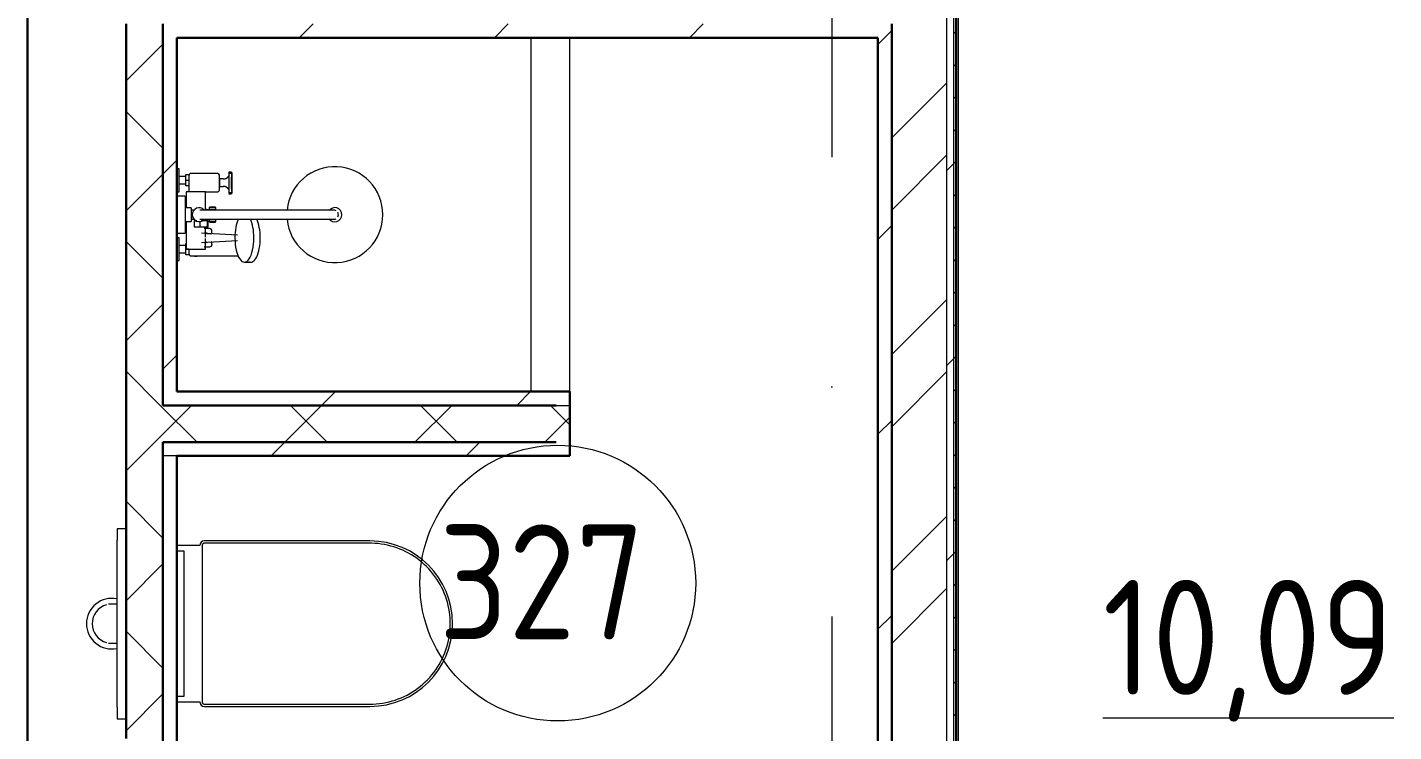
# Model space of a CAD drawing. Header units: millimetres. Extents: x -259809 to 472825, y -397243 to 31861.
# Drawn here: x 274921 to 277893, y -333352 to -331820 of the extents above; entities that cross this region are included whole.
import ezdxf

# ---------------------------------------------------------------- set-up
doc = ezdxf.new("R2010")
doc.units = ezdxf.units.MM
doc.linetypes.add('ADSK_Линия сетки', pattern=[25, 20, -2.5, 0, -2.5])
for name, color, linetype, lineweight in [('Марки помещений', 252, 'Continuous', 20), ('Обобщенные модели', 252, 'Continuous', 18), ('Ограждение', 252, 'Continuous', 9), ('Оси', 252, 'Continuous', 9), ('Перекрытие', 252, 'Continuous', 18), ('Сантехника', 252, 'Continuous', 18), ('Стены внутренние', 252, 'Continuous', 18), ('Стены наружные', 252, 'Continuous', 18), ('Стены штриховка', 7, 'Continuous', 9)]:
    doc.layers.add(name, color=color, linetype=linetype, lineweight=lineweight)
doc.styles.add('GOST Common_2', font='', dxfattribs={"width": 0.9, "height": 250})
doc.styles.get('GOST Common_2').set_extended_font_data('GOST type B')

# ---------------------------------------------------------------- blocks, each defined once
blk = doc.blocks.new('3 этаж')
at = {"layer": 'Марки помещений', "color": 251, "true_color": 0x636466}
blk.add_circle((276075, 19659.8), 300, dxfattribs=at)
at = {"layer": 'Обобщенные модели', "color": 251, "lineweight": 9, "true_color": 0x636466}
for p, q in [((275362.5, 20554.1), (275359.4, 20554.1)), ((275359.4, 20554.1), (275362.1, 20554.1)), ((275359.4, 20553.8), (275359.4, 20552.3)), ((275366.8, 20552.3), (275359.4, 20552.3)), ((275359.4, 20552.3), (275359.4, 20509.2)), ((275359.4, 20552.3), (275366.8, 20552.3)), ((275366.8, 20509.2), (275366.8, 20552.3)), ((275359.4, 20509.2), (275366.8, 20509.2)), ((275359.4, 20509.2), (275359.4, 20507.5)), ((275366.8, 20509.2), (275359.4, 20509.2)), ((275359.4, 20507.2), (275362.8, 20507.2))]:
    blk.add_line(p, q, dxfattribs=at)
for points, knots in [([(275366.8, 20552.3), (275366.7, 20552.6), (275366.5, 20552.9), (275366.1, 20553.3), (275365.7, 20553.5), (275365.1, 20553.7), (275364.5, 20553.8), (275363.8, 20554), (275363.4, 20554), (275363.3, 20554)], [0, 0, 0, 0, 0.1666667, 0.25, 0.3333333, 0.4166667, 0.5, 0.5833333, 0.6666667, 0.6666667, 0.6666667, 0.6666667]), ([(275366.8, 20509.2), (275366.8, 20509.2), (275366.8, 20509.9), (275366.5, 20511.7), (275366.3, 20513.1), (275366.2, 20514.2), (275366.1, 20515.5), (275365.9, 20516.9), (275365.7, 20518.4), (275365.6, 20520), (275365.5, 20521.6), (275365.3, 20524), (275365.1, 20528.2), (275365.1, 20533.3), (275365.3, 20537.6), (275365.5, 20539.9), (275365.6, 20541.6), (275365.7, 20543.2), (275365.9, 20544.7), (275366.1, 20546), (275366.2, 20547.3), (275366.3, 20548.5), (275366.5, 20549.8), (275366.8, 20551.7), (275366.8, 20552.3), (275366.8, 20552.3)], [0, 0, 0, 0, 0.111111, 0.166667, 0.194444, 0.222222, 0.25, 0.277778, 0.305556, 0.333333, 0.361111, 0.388889, 0.444444, 0.555556, 0.611111, 0.638889, 0.666667, 0.694444, 0.722222, 0.75, 0.777778, 0.805556, 0.833333, 0.888889, 1, 1, 1, 1]), ([(275363.3, 20507.3), (275363.5, 20507.3), (275363.8, 20507.3), (275364.5, 20507.5), (275365.1, 20507.6), (275365.7, 20507.8), (275366.1, 20508.1), (275366.5, 20508.5), (275366.7, 20508.9), (275366.8, 20509.2)], [0.3333333, 0.3333333, 0.3333333, 0.3333333, 0.4166667, 0.5, 0.5833333, 0.6666667, 0.75, 0.8333333, 1, 1, 1, 1])]:
    blk.add_open_spline(points, degree=3, knots=knots, dxfattribs=at)
at = {"layer": 'Ограждение', "color": 251, "true_color": 0x636466}
blk.add_line((276946.4, 17561.6), (276946.4, 21816.6), dxfattribs=at)
at = {"layer": 'Оси', "color": 251, "linetype": 'ADSK_Линия сетки', "ltscale": 200, "true_color": 0x636466}
for p, q in [((274921.4, 34587.2), (274921.4, -31389.6)), ((276671.4, 34587.2), (276671.4, -31389.6))]:
    blk.add_line(p, q, dxfattribs=at)
at = {"layer": 'Перекрытие', "color": 251, "true_color": 0x636466}
for p, q in [((276016.5, 20846.6), (276016.5, 20076.6)), ((276101.5, 20076.6), (276101.5, 20846.6))]:
    blk.add_line(p, q, dxfattribs=at)
at = {"layer": 'Сантехника', "color": 251, "true_color": 0x636466}
for p, q in [((275251.4, 20561.6), (275246.4, 20561.6)), ((275251.4, 20511.6), (275251.4, 20561.6)), ((275266.4, 20544.6), (275251.4, 20544.6)), ((275266.4, 20536.6), (275266.4, 20549.1)), ((275266.4, 20549.1), (275273.9, 20549.1)), ((275266.4, 20524.1), (275266.4, 20536.6)), ((275266.4, 20536.6), (275272.7, 20536.6)), ((275272.7, 20546.3), (275272.7, 20511.6)), ((275335.4, 20551.3), (275277.7, 20551.3)), ((275339.4, 20516.4), (275339.4, 20547.4)), ((275347.5, 20539.3), (275340, 20539.3)), ((275340, 20531.3), (275340, 20539.3)), ((275347.5, 20539.3), (275348.1, 20539.3)), ((275348.1, 20539.3), (275348.6, 20539.3)), ((275348.6, 20539.3), (275349.2, 20539.4)), ((275349.2, 20539.4), (275349.7, 20539.5)), ((275349.7, 20539.5), (275350.3, 20539.6)), ((275350.3, 20539.6), (275350.8, 20539.7)), ((275350.8, 20539.7), (275351.4, 20539.8)), ((275351.4, 20539.8), (275351.9, 20540)), ((275351.9, 20540), (275352.5, 20540.2)), ((275352.5, 20540.2), (275353, 20540.4)), ((275353, 20540.4), (275353.5, 20540.6)), ((275353.5, 20540.6), (275354, 20540.9)), ((275354, 20540.9), (275354.5, 20541.2)), ((275354.5, 20541.2), (275355, 20541.4)), ((275355, 20541.4), (275355.4, 20541.8)), ((275355.4, 20541.8), (275355.9, 20542.1)), ((275355.9, 20542.1), (275356.3, 20542.4)), ((275356.3, 20542.4), (275356.8, 20542.8)), ((275356.8, 20542.8), (275357.2, 20543.2)), ((275357.2, 20543.2), (275357.6, 20543.6)), ((275357.6, 20543.6), (275358, 20544)), ((275358, 20544), (275358.3, 20544.4)), ((275358.3, 20544.4), (275358.7, 20544.8)), ((275358.7, 20544.8), (275359, 20545.3)), ((275359, 20545.3), (275359.3, 20545.8)), ((275359.3, 20545.8), (275359.4, 20545.8)), ((275246.4, 20511.6), (275251.4, 20511.6)), ((275251.4, 20528.6), (275266.4, 20528.6)), ((275272.7, 20524.1), (275266.4, 20524.1)), ((275266.7, 20511.6), (275266.7, 20476.6)), ((275308.9, 20511.6), (275266.7, 20511.6)), ((275308.9, 20471.3), (275308.9, 20511.6)), ((275308.9, 20511.5), (275335.3, 20511.5)), ((275340, 20523.2), (275340, 20531.3)), ((275340, 20523.2), (275347.5, 20523.2)), ((275347.6, 20523.2), (275347.5, 20523.2)), ((275348.1, 20523.2), (275347.6, 20523.2)), ((275348.7, 20523.2), (275348.1, 20523.2)), ((275349.3, 20523.1), (275348.7, 20523.2)), ((275349.8, 20523), (275349.3, 20523.1)), ((275350.4, 20522.9), (275349.8, 20523)), ((275350.9, 20522.8), (275350.4, 20522.9)), ((275351.5, 20522.7), (275350.9, 20522.8)), ((275352, 20522.5), (275351.5, 20522.7)), ((275352.5, 20522.3), (275352, 20522.5)), ((275353, 20522.1), (275352.5, 20522.3)), ((275353.6, 20521.9), (275353, 20522.1)), ((275354.1, 20521.6), (275353.6, 20521.9)), ((275354.6, 20521.3), (275354.1, 20521.6)), ((275355, 20521), (275354.6, 20521.3)), ((275355.5, 20520.7), (275355, 20521)), ((275356, 20520.4), (275355.5, 20520.7)), ((275356.4, 20520.1), (275356, 20520.4)), ((275356.8, 20519.7), (275356.4, 20520.1)), ((275357.2, 20519.3), (275356.8, 20519.7)), ((275357.6, 20518.9), (275357.2, 20519.3)), ((275358, 20518.5), (275357.6, 20518.9)), ((275358.4, 20518.1), (275358, 20518.5)), ((275358.7, 20517.6), (275358.4, 20518.1)), ((275359.1, 20517.2), (275358.7, 20517.6)), ((275359.4, 20516.7), (275359.1, 20517.2)), ((275264.9, 20501.6), (275247.6, 20501.6)), ((275247.6, 20501.6), (275247.6, 20461.6)), ((275264.9, 20501.6), (275264.9, 20461.6)), ((275277.5, 20476.6), (275264.9, 20476.6)), ((275277.5, 20476.6), (275277.5, 20461.6)), ((275330.6, 20477.7), (275317.4, 20477.7)), ((275317.4, 20477.7), (275317.4, 20477.4)), ((275317.4, 20472.9), (275317.4, 20477.4)), ((275330.6, 20477.4), (275317.4, 20477.4)), ((275330.6, 20477.4), (275330.6, 20477.7)), ((275330.6, 20477.4), (275330.6, 20472.9)), ((275247.6, 20461.6), (275247.6, 20421.6)), ((275264.9, 20461.6), (275264.9, 20421.6)), ((275264.9, 20446.6), (275277.5, 20446.6)), ((275266.7, 20446.7), (275266.7, 20386.9)), ((275282.5, 20471.6), (275277.5, 20471.6)), ((275277.5, 20461.6), (275277.5, 20446.6)), ((275277.5, 20451.6), (275282.5, 20451.6)), ((275282.5, 20468.4), (275282.5, 20471.6)), ((275282.5, 20451.6), (275282.5, 20454.7)), ((275284.1, 20448.4), (275284.1, 20435.5)), ((275290.1, 20448.4), (275284.2, 20448.4)), ((275296.5, 20471.6), (275296.4, 20471.6)), ((275296.4, 20471.6), (275296.4, 20471.6)), ((275296.4, 20471.6), (275296.4, 20471.6)), ((275296.4, 20451.6), (275296.4, 20451.6)), ((275296.4, 20451.6), (275296.4, 20451.6)), ((275296.4, 20451.6), (275296.5, 20451.6)), ((275296.6, 20471.6), (275296.5, 20471.6)), ((275296.5, 20451.6), (275296.7, 20451.6)), ((275296.7, 20471.6), (275296.6, 20471.6)), ((275296.9, 20471.6), (275296.7, 20471.6)), ((275296.7, 20451.6), (275296.8, 20451.6)), ((275296.8, 20451.6), (275297, 20451.6)), ((275297.1, 20471.6), (275296.9, 20471.6)), ((275297, 20451.6), (275297.3, 20451.6)), ((275297.4, 20471.6), (275297.1, 20471.6)), ((275297.3, 20451.6), (275297.6, 20451.6)), ((275297.7, 20471.6), (275297.4, 20471.6)), ((275297.5, 20435.5), (275297.5, 20447.6)), ((275297.6, 20451.6), (275297.9, 20451.6)), ((275298, 20471.6), (275297.7, 20471.6)), ((275297.9, 20451.6), (275298.2, 20451.6)), ((275298.4, 20471.6), (275298, 20471.6)), ((275298.2, 20451.6), (275298.6, 20451.6)), ((275298.8, 20471.6), (275298.4, 20471.6)), ((275298.6, 20451.6), (275299.1, 20451.6)), ((275299.2, 20471.6), (275298.8, 20471.6)), ((275299.1, 20451.6), (275299.5, 20451.6)), ((275299.7, 20471.6), (275299.2, 20471.6)), ((275299.5, 20451.6), (275300, 20451.6)), ((275312.9, 20448.4), (275299.6, 20448.4)), ((275300.2, 20471.6), (275299.7, 20471.6)), ((275300, 20451.6), (275300.5, 20451.6)), ((275300.8, 20471.6), (275300.2, 20471.6)), ((275300.5, 20451.6), (275301.1, 20451.6)), ((275301.3, 20471.6), (275300.8, 20471.6)), ((275301.1, 20451.6), (275301.7, 20451.6)), ((275301.9, 20471.6), (275301.3, 20471.6)), ((275301.7, 20451.6), (275302.3, 20451.6)), ((275302.6, 20471.6), (275301.9, 20471.6)), ((275302.3, 20451.6), (275302.9, 20451.6)), ((275303.2, 20471.6), (275302.6, 20471.6)), ((275302.9, 20451.6), (275303.6, 20451.6)), ((275303.9, 20471.6), (275303.2, 20471.6)), ((275303.6, 20451.6), (275304.3, 20451.6)), ((275304.6, 20471.6), (275303.9, 20471.6)), ((275304.3, 20451.6), (275305, 20451.6)), ((275305.3, 20471.6), (275304.6, 20471.6)), ((275305, 20451.6), (275305.8, 20451.6)), ((275306.1, 20471.6), (275305.3, 20471.6)), ((275305.8, 20451.6), (275306.6, 20451.6)), ((275306.9, 20471.6), (275306.1, 20471.6)), ((275306.6, 20451.6), (275307.4, 20451.6)), ((275307.7, 20471.6), (275306.9, 20471.6)), ((275307.4, 20451.6), (275308.2, 20451.6)), ((275308.5, 20471.6), (275307.7, 20471.6)), ((275308.2, 20451.6), (275309, 20451.6)), ((275309.4, 20471.6), (275308.5, 20471.6)), ((275308.9, 20448.4), (275308.9, 20451.8)), ((275309, 20451.6), (275309.9, 20451.6)), ((275310.2, 20471.6), (275309.4, 20471.6)), ((275309.9, 20451.6), (275310.7, 20451.6)), ((275311.1, 20471.6), (275310.2, 20471.6)), ((275310.7, 20451.6), (275311.6, 20451.6)), ((275312, 20471.6), (275311.1, 20471.6)), ((275311.6, 20451.6), (275312.5, 20451.6)), ((275312.9, 20471.6), (275312, 20471.6)), ((275312.5, 20451.6), (275313.4, 20451.6)), ((275313.8, 20471.6), (275312.9, 20471.6)), ((275315, 20448.4), (275312.9, 20448.4)), ((275312.9, 20435.5), (275312.9, 20448.4)), ((275313.4, 20451.6), (275314.4, 20451.6)), ((275314.7, 20471.6), (275313.8, 20471.6)), ((275314.4, 20471), (275314.4, 20472.5)), ((275314.4, 20450.5), (275314.4, 20452.1)), ((275314.4, 20451.6), (275315.3, 20451.6)), ((275315.7, 20471.6), (275314.7, 20471.6)), ((275315, 20435.5), (275315, 20448.4)), ((275315.3, 20451.6), (275316.2, 20451.6)), ((275316.6, 20471.6), (275315.7, 20471.6)), ((275316.2, 20451.6), (275317.2, 20451.6)), ((275317.6, 20471.6), (275316.6, 20471.6)), ((275317.2, 20451.6), (275318.1, 20451.6)), ((275317.4, 20472.9), (275317.4, 20473.2)), ((275317.4, 20472.9), (275317.4, 20471.2)), ((275330.6, 20472.9), (275317.4, 20472.9)), ((275317.4, 20451.9), (275317.4, 20450.3)), ((275317.4, 20449.9), (275317.4, 20450.3)), ((275317.4, 20445.8), (275317.4, 20450.3)), ((275330.6, 20450.3), (275317.4, 20450.3)), ((275317.4, 20445.8), (275317.4, 20445.4)), ((275330.6, 20445.8), (275317.4, 20445.8)), ((275317.4, 20445.4), (275330.6, 20445.4)), ((275318.5, 20471.6), (275317.6, 20471.6)), ((275318.1, 20451.6), (275319.1, 20451.6)), ((275319.5, 20471.6), (275318.5, 20471.6)), ((275319.1, 20451.6), (275319.5, 20451.6)), ((275557.7, 20471.6), (275319.5, 20471.6)), ((275319.5, 20451.6), (275557.7, 20451.6)), ((275330.6, 20473.2), (275330.6, 20472.9)), ((275330.6, 20471.6), (275330.6, 20472.9)), ((275339.4, 20471.6), (275330.6, 20471.6)), ((275330.6, 20450.3), (275330.6, 20451.5)), ((275330.6, 20451.5), (275339.4, 20451.5)), ((275330.6, 20450.3), (275330.6, 20445.8)), ((275330.6, 20450.3), (275330.6, 20449.9)), ((275330.6, 20445.4), (275330.6, 20445.8)), ((275557.9, 20471.6), (275557.7, 20471.6)), ((275557.7, 20451.6), (275558.9, 20451.6)), ((275559.1, 20471.6), (275557.9, 20471.6)), ((275558.9, 20451.6), (275560.1, 20451.6)), ((275560.2, 20471.6), (275559.1, 20471.6)), ((275560.1, 20451.6), (275561.2, 20451.6)), ((275561.4, 20471.6), (275560.2, 20471.6)), ((275561.2, 20451.6), (275562.4, 20451.6)), ((275562.6, 20471.6), (275561.4, 20471.6)), ((275562.4, 20451.6), (275563.6, 20451.6)), ((275563.7, 20471.6), (275562.6, 20471.6)), ((275563.6, 20451.6), (275564.7, 20451.6)), ((275564.9, 20471.6), (275563.7, 20471.6)), ((275564.7, 20451.6), (275565.8, 20451.6)), ((275566, 20471.6), (275564.9, 20471.6)), ((275565.8, 20451.6), (275567, 20451.6)), ((275567.1, 20471.6), (275566, 20471.6)), ((275567, 20451.6), (275568.1, 20451.6)), ((275568.3, 20471.6), (275567.1, 20471.6)), ((275568.1, 20451.6), (275569.2, 20451.6)), ((275569.4, 20471.6), (275568.3, 20471.6)), ((275569.2, 20451.6), (275570.3, 20451.6)), ((275570.4, 20471.6), (275569.4, 20471.6)), ((275570.3, 20451.6), (275571.4, 20451.6)), ((275571.5, 20471.6), (275570.4, 20471.6)), ((275571.4, 20451.6), (275572.4, 20451.6)), ((275572.6, 20471.6), (275571.5, 20471.6)), ((275572.4, 20451.6), (275573.4, 20451.6)), ((275573.6, 20471.6), (275572.6, 20471.6)), ((275573.4, 20451.6), (275574.4, 20451.6)), ((275574.6, 20471.6), (275573.6, 20471.6)), ((275574.4, 20451.6), (275575.4, 20451.6)), ((275575.5, 20471.6), (275574.6, 20471.6)), ((275575.4, 20451.6), (275576.4, 20451.6)), ((275576.5, 20471.6), (275575.5, 20471.6)), ((275576.4, 20451.6), (275577.3, 20451.6)), ((275577.4, 20471.6), (275576.5, 20471.6)), ((275577.3, 20451.6), (275578.2, 20451.6)), ((275578.3, 20471.6), (275577.4, 20471.6)), ((275578.2, 20451.6), (275579, 20451.6)), ((275579.2, 20471.6), (275578.3, 20471.6)), ((275579, 20451.6), (275579.9, 20451.6)), ((275580, 20471.6), (275579.2, 20471.6)), ((275579.9, 20451.6), (275580.7, 20451.6)), ((275580.8, 20471.6), (275580, 20471.6)), ((275580.7, 20451.6), (275581.4, 20451.6)), ((275581.5, 20471.6), (275580.8, 20471.6)), ((275581.4, 20451.6), (275582.1, 20451.6)), ((275582.2, 20471.6), (275581.5, 20471.6)), ((275582.1, 20451.6), (275582.8, 20451.6)), ((275582.9, 20471.6), (275582.2, 20471.6)), ((275582.8, 20451.6), (275583.5, 20451.6)), ((275583.6, 20471.6), (275582.9, 20471.6)), ((275583.5, 20451.6), (275584.1, 20451.6)), ((275584.2, 20471.6), (275583.6, 20471.6)), ((275584.1, 20451.6), (275584.7, 20451.6)), ((275584.7, 20471.6), (275584.2, 20471.6)), ((275585.3, 20471.6), (275584.7, 20471.6)), ((275584.7, 20451.6), (275585.2, 20451.6)), ((275585.2, 20451.6), (275585.7, 20451.6)), ((275585.7, 20471.6), (275585.3, 20471.6)), ((275586.2, 20471.6), (275585.7, 20471.6)), ((275585.7, 20451.6), (275586.1, 20451.6)), ((275586.1, 20451.6), (275586.5, 20451.6)), ((275586.6, 20471.6), (275586.2, 20471.6)), ((275586.5, 20451.6), (275586.9, 20451.6)), ((275586.9, 20471.6), (275586.6, 20471.6)), ((275587.2, 20471.6), (275586.9, 20471.6)), ((275586.9, 20451.6), (275587.2, 20451.6)), ((275587.5, 20471.6), (275587.2, 20471.6)), ((275587.2, 20451.6), (275587.4, 20451.6)), ((275587.4, 20451.6), (275587.6, 20451.6)), ((275587.7, 20471.6), (275587.5, 20471.6)), ((275587.6, 20451.6), (275587.8, 20451.6)), ((275587.8, 20471.6), (275587.7, 20471.6)), ((275587.9, 20471.6), (275587.8, 20471.6)), ((275587.8, 20451.6), (275587.9, 20451.6)), ((275588, 20471.6), (275587.9, 20471.6)), ((275587.9, 20451.6), (275588, 20451.6)), ((275588, 20471.6), (275588, 20471.6)), ((275588, 20451.6), (275588, 20451.6)), ((275247.6, 20421.6), (275264.9, 20421.6)), ((275284.2, 20435.5), (275297.5, 20435.5)), ((275297.5, 20435.5), (275312.9, 20435.5)), ((275378.3, 20416.8), (275300.4, 20421.1)), ((275317.9, 20431.5), (275306.1, 20431.5)), ((275311.7, 20420.9), (275308.2, 20420.9)), ((275308.9, 20412.5), (275308.9, 20435.3)), ((275311.7, 20420.9), (275323, 20420.9)), ((275312.9, 20435.5), (275315, 20435.5)), ((275323, 20420.9), (275323, 20426)), ((275251.4, 20411.6), (275246.4, 20411.6)), ((275251.4, 20361.6), (275251.4, 20411.6)), ((275266.4, 20394.6), (275251.4, 20394.6)), ((275266.4, 20386.6), (275266.4, 20399.1)), ((275266.4, 20374.1), (275266.4, 20386.6)), ((275272.7, 20386.6), (275266.4, 20386.6)), ((275266.7, 20386.9), (275308.9, 20386.9)), ((275272.7, 20386.9), (275272.7, 20376.8)), ((275280.3, 20386.9), (275280.3, 20385.3)), ((275295.3, 20385.3), (275295.3, 20386.9)), ((275300.4, 20401.2), (275378.3, 20405.5)), ((275306, 20391.8), (275318.1, 20391.8)), ((275308.9, 20386.9), (275308.9, 20409.8)), ((275323, 20402.4), (275321.8, 20402.4)), ((275323, 20397.2), (275323, 20402.4)), ((275246.4, 20361.6), (275251.4, 20361.6)), ((275251.4, 20378.6), (275266.4, 20378.6)), ((275273.9, 20374.1), (275266.4, 20374.1)), ((275277.7, 20371.8), (275380.1, 20371.8)), ((275283.8, 20371.6), (275283.6, 20371.8)), ((275284.1, 20371.5), (275283.8, 20371.6)), ((275284.4, 20371.3), (275284.1, 20371.5)), ((275284.6, 20371.2), (275284.4, 20371.3)), ((275284.9, 20371.1), (275284.6, 20371.2)), ((275285.2, 20371), (275284.9, 20371.1)), ((275285.5, 20370.9), (275285.2, 20371)), ((275285.8, 20370.8), (275285.5, 20370.9)), ((275286, 20370.7), (275285.8, 20370.8)), ((275286.3, 20370.6), (275286, 20370.7)), ((275286.6, 20370.6), (275286.3, 20370.6)), ((275286.9, 20370.5), (275286.6, 20370.6)), ((275287.2, 20370.5), (275286.9, 20370.5)), ((275287.5, 20370.5), (275287.2, 20370.5)), ((275287.8, 20370.5), (275287.5, 20370.5)), ((275287.9, 20370.5), (275287.8, 20370.5)), ((275288.2, 20370.5), (275287.9, 20370.5)), ((275288.5, 20370.5), (275288.2, 20370.5)), ((275288.8, 20370.6), (275288.5, 20370.5)), ((275289.1, 20370.6), (275288.8, 20370.6)), ((275289.4, 20370.7), (275289.1, 20370.6)), ((275289.7, 20370.7), (275289.4, 20370.7)), ((275290, 20370.8), (275289.7, 20370.7)), ((275290.3, 20370.9), (275290, 20370.8)), ((275290.6, 20371), (275290.3, 20370.9)), ((275290.8, 20371.1), (275290.6, 20371)), ((275291.1, 20371.2), (275290.8, 20371.1)), ((275291.4, 20371.4), (275291.1, 20371.2)), ((275291.6, 20371.5), (275291.4, 20371.4)), ((275291.9, 20371.7), (275291.6, 20371.5)), ((275393.5, 20358.4), (275407.3, 20358.4)), ((275296.4, 19741.6), (275246.4, 19741.6)), ((275301.5, 19742.6), (275301.4, 19742.4)), ((275301.4, 19742.4), (275301.4, 19742.2)), ((275301.4, 19742.2), (275301.4, 19742)), ((275301.4, 19742), (275301.4, 19741.8)), ((275301.4, 19741.8), (275301.4, 19741.6)), ((275301.4, 19741.6), (275301.4, 19741.6)), ((275301.4, 19741.6), (275301.4, 19401.6)), ((275301.6, 19743), (275301.5, 19742.8)), ((275301.5, 19742.8), (275301.5, 19742.6)), ((275301.7, 19743.4), (275301.6, 19743.2)), ((275301.6, 19743.2), (275301.6, 19743)), ((275301.8, 19743.6), (275301.7, 19743.4)), ((275301.9, 19743.7), (275301.8, 19743.6)), ((275302, 19744.1), (275301.9, 19743.9)), ((275301.9, 19743.9), (275301.9, 19743.7)), ((275302.1, 19744.3), (275302, 19744.1)), ((275302.3, 19744.4), (275302.1, 19744.3)), ((275302.4, 19744.6), (275302.3, 19744.4)), ((275302.5, 19744.7), (275302.4, 19744.6)), ((275302.6, 19744.9), (275302.5, 19744.7)), ((275302.8, 19745), (275302.6, 19744.9)), ((275302.9, 19745.2), (275302.8, 19745)), ((275303.1, 19745.3), (275302.9, 19745.2)), ((275303.2, 19745.4), (275303.1, 19745.3)), ((275303.4, 19745.6), (275303.2, 19745.4)), ((275303.5, 19745.7), (275303.4, 19745.6)), ((275303.7, 19745.8), (275303.5, 19745.7)), ((275303.9, 19745.9), (275303.7, 19745.8)), ((275304, 19746), (275303.9, 19745.9)), ((275304.2, 19746.1), (275304, 19746)), ((275304.4, 19746.2), (275304.2, 19746.1)), ((275304.6, 19746.2), (275304.4, 19746.2)), ((275304.8, 19746.3), (275304.6, 19746.2)), ((275305, 19746.4), (275304.8, 19746.3)), ((275305.2, 19746.4), (275305, 19746.4)), ((275305.4, 19746.5), (275305.2, 19746.4)), ((275305.6, 19746.5), (275305.4, 19746.5)), ((275305.8, 19746.5), (275305.6, 19746.5)), ((275306, 19746.5), (275305.8, 19746.5)), ((275306.2, 19746.6), (275306, 19746.5)), ((275306.4, 19746.6), (275306.2, 19746.6)), ((275666.4, 19751.6), (275306.4, 19751.6)), ((275666.4, 19746.6), (275306.4, 19746.6)), ((275670.1, 19746.5), (275666.4, 19746.6)), ((275677.1, 19746.2), (275670.1, 19746.5)), ((275684.1, 19745.7), (275677.1, 19746.2)), ((275691.1, 19744.8), (275684.1, 19745.7)), ((275698, 19743.7), (275691.1, 19744.8)), ((275704.8, 19742.3), (275698, 19743.7)), ((275711.6, 19740.6), (275704.8, 19742.3)), ((275718.3, 19738.7), (275711.6, 19740.6)), ((275725, 19736.4), (275718.3, 19738.7)), ((275731.5, 19734), (275725, 19736.4)), ((275738, 19731.2), (275731.5, 19734)), ((275246.4, 19729.8), (275261.4, 19729.8)), ((275261.4, 19729.8), (275261.4, 19413.4)), ((275744.3, 19728.2), (275738, 19731.2)), ((275750.5, 19725), (275744.3, 19728.2)), ((275756.6, 19721.5), (275750.5, 19725)), ((275762.5, 19717.8), (275756.6, 19721.5)), ((275768.3, 19713.8), (275762.5, 19717.8)), ((275773.9, 19709.6), (275768.3, 19713.8)), ((275779.3, 19705.2), (275773.9, 19709.6)), ((275784.6, 19700.6), (275779.3, 19705.2)), ((275789.6, 19695.8), (275784.6, 19700.6)), ((275794.5, 19690.7), (275789.6, 19695.8)), ((275799.2, 19685.5), (275794.5, 19690.7)), ((275803.6, 19680.1), (275799.2, 19685.5)), ((275807.8, 19674.5), (275803.6, 19680.1)), ((275811.8, 19668.8), (275807.8, 19674.5)), ((275815.6, 19662.9), (275811.8, 19668.8)), ((275819.2, 19656.9), (275815.6, 19662.9)), ((275822.4, 19650.7), (275819.2, 19656.9)), ((275825.5, 19644.4), (275822.4, 19650.7)), ((275828.3, 19638), (275825.5, 19644.4)), ((275830.8, 19631.4), (275828.3, 19638)), ((275833.1, 19624.8), (275830.8, 19631.4)), ((275835.1, 19618.1), (275833.1, 19624.8)), ((275836.8, 19611.3), (275835.1, 19618.1)), ((275838.2, 19604.5), (275836.8, 19611.3)), ((275839.4, 19597.6), (275838.2, 19604.5)), ((275840.3, 19590.6), (275839.4, 19597.6)), ((275840.9, 19583.7), (275840.3, 19590.6)), ((275841.3, 19576.7), (275840.9, 19583.7)), ((275839.9, 19548.7), (275840.6, 19555.7)), ((275840.6, 19555.7), (275841.1, 19562.7)), ((275841.1, 19562.7), (275841.3, 19569.7)), ((275841.3, 19569.7), (275841.3, 19576.7)), ((275834, 19521.4), (275835.9, 19528.1)), ((275835.9, 19528.1), (275837.5, 19534.9)), ((275837.5, 19534.9), (275838.8, 19541.8)), ((275838.8, 19541.8), (275839.9, 19548.7)), ((275820.7, 19489.1), (275823.9, 19495.3)), ((275823.9, 19495.3), (275826.8, 19501.7)), ((275826.8, 19501.7), (275829.5, 19508.1)), ((275829.5, 19508.1), (275831.9, 19514.7)), ((275831.9, 19514.7), (275834, 19521.4)), ((275801.2, 19460.1), (275805.6, 19465.5)), ((275805.6, 19465.5), (275809.7, 19471.2)), ((275809.7, 19471.2), (275813.6, 19477)), ((275813.6, 19477), (275817.3, 19483)), ((275817.3, 19483), (275820.7, 19489.1)), ((275770.9, 19431.2), (275776.4, 19435.5)), ((275776.4, 19435.5), (275781.7, 19440)), ((275781.7, 19440), (275786.9, 19444.7)), ((275786.9, 19444.7), (275791.9, 19449.6)), ((275791.9, 19449.6), (275796.7, 19454.7)), ((275796.7, 19454.7), (275801.2, 19460.1)), ((275261.4, 19413.4), (275246.4, 19413.4)), ((275714.7, 19403.4), (275721.4, 19405.4)), ((275721.4, 19405.4), (275728, 19407.8)), ((275728, 19407.8), (275734.5, 19410.4)), ((275734.5, 19410.4), (275740.9, 19413.2)), ((275740.9, 19413.2), (275747.2, 19416.3)), ((275747.2, 19416.3), (275753.3, 19419.7)), ((275753.3, 19419.7), (275759.3, 19423.3)), ((275759.3, 19423.3), (275765.2, 19427.1)), ((275765.2, 19427.1), (275770.9, 19431.2)), ((275246.4, 19401.6), (275296.4, 19401.6)), ((275301.4, 19401.6), (275301.4, 19401.4)), ((275301.4, 19401.4), (275301.4, 19401.2)), ((275301.4, 19401.2), (275301.4, 19401)), ((275301.4, 19401), (275301.4, 19400.8)), ((275301.4, 19400.8), (275301.5, 19400.6)), ((275301.5, 19400.6), (275301.5, 19400.4)), ((275301.5, 19400.4), (275301.6, 19400.2)), ((275301.6, 19400.2), (275301.6, 19400)), ((275301.6, 19400), (275301.7, 19399.8)), ((275301.7, 19399.8), (275301.8, 19399.6)), ((275301.8, 19399.6), (275301.8, 19399.4)), ((275301.8, 19399.4), (275301.9, 19399.2)), ((275301.9, 19399.2), (275302, 19399.1)), ((275302, 19399.1), (275302.1, 19398.9)), ((275302.1, 19398.9), (275302.2, 19398.7)), ((275302.2, 19398.7), (275302.3, 19398.6)), ((275302.3, 19398.6), (275302.5, 19398.4)), ((275302.5, 19398.4), (275302.6, 19398.3)), ((275302.6, 19398.3), (275302.7, 19398.1)), ((275302.7, 19398.1), (275302.9, 19398)), ((275302.9, 19398), (275303, 19397.8)), ((275303, 19397.8), (275303.2, 19397.7)), ((275303.2, 19397.7), (275303.3, 19397.6)), ((275303.3, 19397.6), (275303.5, 19397.5)), ((275303.5, 19397.5), (275303.7, 19397.3)), ((275303.7, 19397.3), (275303.8, 19397.2)), ((275303.8, 19397.2), (275304, 19397.1)), ((275304, 19397.1), (275304.2, 19397.1)), ((275304.2, 19397.1), (275304.4, 19397)), ((275304.4, 19397), (275304.5, 19396.9)), ((275304.5, 19396.9), (275304.7, 19396.8)), ((275304.7, 19396.8), (275304.9, 19396.8)), ((275304.9, 19396.8), (275305.1, 19396.7)), ((275305.1, 19396.7), (275305.3, 19396.7)), ((275305.3, 19396.7), (275305.5, 19396.6)), ((275305.5, 19396.6), (275305.7, 19396.6)), ((275305.7, 19396.6), (275305.9, 19396.6)), ((275305.9, 19396.6), (275306.1, 19396.6)), ((275306.1, 19396.6), (275306.3, 19396.6)), ((275306.3, 19396.6), (275306.4, 19396.6)), ((275306.4, 19396.6), (275666.4, 19396.6)), ((275306.4, 19391.6), (275666.4, 19391.6)), ((275666.4, 19396.6), (275673.4, 19396.7)), ((275673.4, 19396.7), (275680.3, 19397.1)), ((275680.3, 19397.1), (275687.3, 19397.8)), ((275687.3, 19397.8), (275694.2, 19398.8)), ((275694.2, 19398.8), (275701.1, 19400)), ((275701.1, 19400), (275708, 19401.6)), ((275708, 19401.6), (275714.7, 19403.4))]:
    blk.add_line(p, q, dxfattribs=at)
at = {"layer": 'Сантехника', "color": 251, "lineweight": 9, "true_color": 0x636466}
for p, q in [((275136.4, 19778.3), (275116.4, 19778.3)), ((275116.4, 19778.3), (275116.4, 19753.3)), ((275116.4, 19389.8), (275116.4, 19753.3)), ((275105, 19614.3), (275104.9, 19614.3)), ((275104.9, 19614.3), (275104.9, 19614.3)), ((275105.1, 19614.3), (275105, 19614.3)), ((275105.3, 19614.3), (275105.1, 19614.3)), ((275105.6, 19614.3), (275105.3, 19614.3)), ((275105.9, 19614.3), (275105.6, 19614.3)), ((275106.3, 19614.3), (275105.9, 19614.3)), ((275106.8, 19614.3), (275106.3, 19614.3)), ((275107.3, 19614.3), (275106.8, 19614.3)), ((275108, 19614.3), (275107.3, 19614.3)), ((275108.7, 19614.3), (275108, 19614.3)), ((275109.4, 19614.3), (275108.7, 19614.3)), ((275110.2, 19614.3), (275109.4, 19614.3)), ((275111.1, 19614.3), (275110.2, 19614.3)), ((275112, 19614.3), (275111.1, 19614.3)), ((275113, 19614.3), (275112, 19614.3)), ((275114.1, 19614.3), (275113, 19614.3)), ((275115.2, 19614.3), (275114.1, 19614.3)), ((275104.9, 19528.9), (275104.9, 19528.9)), ((275104.9, 19528.9), (275105.1, 19528.9)), ((275105.1, 19528.9), (275105.2, 19528.9)), ((275105.2, 19528.9), (275105.5, 19528.9)), ((275105.5, 19528.9), (275105.8, 19528.9)), ((275105.8, 19528.9), (275106.2, 19528.9)), ((275106.2, 19528.9), (275106.7, 19528.9)), ((275106.7, 19528.9), (275107.2, 19528.9)), ((275107.2, 19528.9), (275107.8, 19528.9)), ((275107.8, 19528.9), (275108.5, 19528.9)), ((275108.5, 19528.9), (275109.2, 19528.9)), ((275109.2, 19528.9), (275110, 19528.9)), ((275110, 19528.9), (275110.9, 19528.9)), ((275110.9, 19528.9), (275111.8, 19528.9)), ((275111.8, 19528.9), (275112.8, 19528.9)), ((275112.8, 19528.9), (275113.8, 19528.9)), ((275113.8, 19528.9), (275114.9, 19528.9)), ((275114.9, 19528.9), (275116.1, 19528.9)), ((275116.4, 19389.8), (275116.4, 19364.8)), ((275116.4, 19364.8), (275136.4, 19364.8))]:
    blk.add_line(p, q, dxfattribs=at)
at = {"layer": 'Сантехника', "color": 251, "true_color": 0x636466}
for centre, radius, start, end in [((275590.1, 20461.6), 104.4, 0, 174.4004), ((275277.7, 20546.3), 5, 90, 180), ((275334.5, 20546.4), 5, 12.0451, 79.4262), ((275334.4, 20516.4), 5, 280.7348, 0), ((275295, 20461.6), 15, 45, 180), ((275590.1, 20461.6), 15.3, 0, 144.7933), ((275295, 20461.6), 15, 180, 315), ((275317.3, 20489.5), 17.2, 240.8187, 260.3042), ((275317.3, 20433.6), 17.2, 99.6958, 119.1813), ((275590.1, 20461.6), 104.4, 185.5433, 0), ((275590.1, 20461.6), 15.3, 215.2067, 0), ((275588, 20461.6), 10, 60, 98.6626), ((275588, 20461.6), 10, 261.3374, 300), ((275588, 20461.6), 10, 0, 30), ((275588, 20461.6), 10, 330, 0), ((275277.7, 20376.8), 5, 180, 270), ((275306.4, 19741.6), 10, 90, 180), ((275306.4, 19741.6), 5, 150, 180), ((275306.4, 19741.6), 5, 150, 180), ((275306.4, 19741.6), 5, 150, 180), ((275306.4, 19741.6), 5, 90, 120), ((275306.4, 19741.6), 5, 90, 120), ((275306.4, 19741.6), 5, 105, 120), ((275666.4, 19571.6), 180, 270, 90), ((275666.4, 19571.6), 175, 89.0922, 90), ((275666.4, 19571.6), 175, 89.0922, 90), ((275306.4, 19401.6), 10, 180, 270), ((275306.4, 19401.6), 5, 180, 210), ((275306.4, 19401.6), 5, 180, 210), ((275306.4, 19401.6), 5, 180, 210), ((275306.4, 19401.6), 5, 240, 270), ((275306.4, 19401.6), 5, 240, 270), ((275306.4, 19401.6), 5, 240, 255), ((275666.4, 19571.6), 175, 270, 270.9078), ((275666.4, 19571.6), 175, 270, 270.9078)]:
    blk.add_arc(centre, radius, start, end, dxfattribs=at)
at = {"layer": 'Сантехника', "color": 251, "lineweight": 9, "true_color": 0x636466}
for radius, start, end in [(55, 77.9742, 180), (42.7, 87.2428, 99.4986), (42.7, 90, 92.5338), (42.7, 105, 180), (55, 180, 282.0258), (42.7, 180, 255), (42.7, 260.8699, 270), (42.7, 267.9172, 270)]:
    blk.add_arc((275104.9, 19571.6), radius, start, end, dxfattribs=at)
at = {"layer": 'Сантехника', "color": 251, "true_color": 0x636466}
for centre, major_axis, ratio, start_param, end_param in [((275393.5, 20411.1), (0, 52.8), 0.390731, 0.694281, 1.570796), ((275393.5, 20411.1), (0, -52.8), 0.390731, 1.570796, 2.455637), ((275407.3, 20411.1), (0, -52.8), 0.390731, 1.570796, 2.455637), ((275306, 20411.7), (0, 11.1), 0.920505, 5.700525, 6.207221), ((275317.9, 20426), (0, -5.51), 0.920505, 1.570796, 3.141593), ((275306, 20411.7), (0, 11.1), 0.920505, 3.217557, 3.724253), ((275318.1, 20397.2), (0, 5.38), 0.920505, 3.141593, 4.712389), ((275393.5, 20411.1), (0, -52.8), 0.390731, 4.712389, 7.853982), ((275407.3, 20411.1), (0, 52.8), 0.390731, 2.917193, 4.712389)]:
    blk.add_ellipse(centre, major_axis=major_axis, ratio=ratio, start_param=start_param, end_param=end_param, dxfattribs=at)
at = {"layer": 'Стены внутренние', "color": 251, "lineweight": 30, "true_color": 0x636466}
blk.add_line((274921.4, 23256.6), (274921.4, 17536.6), dxfattribs=at)
at = {"layer": 'Стены наружные', "color": 251, "lineweight": 30, "true_color": 0x636466}
for p, q in [((276941.4, 17556.6), (276941.4, 21816.6)), ((275136.4, 19321.6), (275136.4, 20876.6)), ((275216.4, 20046.6), (275216.4, 20876.6)), ((276801.4, 17536.6), (276801.4, 20876.6)), ((276771.4, 20846.6), (275246.4, 20846.6)), ((275246.4, 20846.6), (275246.4, 20076.6)), ((276771.4, 17566.6), (276771.4, 20846.6)), ((275246.4, 20076.6), (276101.5, 20076.6)), ((276101.5, 20076.6), (276101.5, 19936.6)), ((275216.4, 20046.6), (276071.5, 20046.6)), ((276071.5, 19966.6), (275216.4, 19966.6)), ((275216.4, 19302.6), (275216.4, 19966.6)), ((275246.4, 19936.6), (275246.4, 17566.6)), ((276101.5, 19936.6), (275246.4, 19936.6))]:
    blk.add_line(p, q, dxfattribs=at)
at = {"layer": 'Стены наружные', "color": 251, "linetype": 'Continuous', "lineweight": 9, "true_color": 0x636466}
for p, q in [((275512.9, 20846.6), (275542.9, 20876.6)), ((275937.2, 20846.6), (275967.2, 20876.6)), ((276361.5, 20846.6), (276391.5, 20876.6)), ((276785.7, 20846.6), (276801.4, 20862.2)), ((275136.4, 20752.8), (275216.4, 20832.8)), ((276771.4, 20832.2), (276785.7, 20846.6)), ((276936.4, 20855.8), (276941.4, 20860.8)), ((276936.4, 20785.1), (276941.4, 20790.1)), ((276801.4, 20628.8), (276921.4, 20748.8)), ((276936.4, 20714.3), (276941.4, 20719.3)), ((275216.4, 20606.5), (275136.4, 20686.5)), ((276936.4, 20643.6), (276941.4, 20648.6)), ((275216.4, 20550), (275246.4, 20580)), ((276801.4, 20471.7), (276921.4, 20591.7)), ((276921.4, 20557.9), (276936.4, 20572.9)), ((276936.4, 20572.9), (276941.4, 20577.9)), ((275136.4, 20470), (275216.4, 20550)), ((276936.4, 20502.2), (276941.4, 20507.2)), ((276771.4, 20407.9), (276801.4, 20437.9)), ((276936.4, 20431.5), (276941.4, 20436.5)), ((275216.4, 20323.6), (275136.4, 20403.6)), ((276936.4, 20360.8), (276941.4, 20365.8)), ((275136.4, 20187.1), (275216.4, 20267.1)), ((276801.4, 20157.4), (276921.4, 20277.4)), ((276936.4, 20290.1), (276941.4, 20295.1)), ((276936.4, 20219.4), (276941.4, 20224.4)), ((275216.4, 20125.7), (275246.4, 20155.7)), ((276921.4, 20133.7), (276936.4, 20148.7)), ((276936.4, 20148.7), (276941.4, 20153.7)), ((275210.6, 20046.6), (275136.4, 20120.8)), ((276801.4, 20000.2), (276921.4, 20120.2)), ((275561.5, 20046.6), (275591.5, 20076.6)), ((275985.7, 20046.6), (276015.7, 20076.6)), ((276936.4, 20078), (276941.4, 20083)), ((275201.4, 19969.3), (275278.6, 20046.6)), ((275290.6, 19966.6), (275210.6, 20046.6)), ((275481.5, 19966.6), (275561.5, 20046.6)), ((275573.4, 19966.6), (275493.4, 20046.6)), ((275764.3, 19966.6), (275844.3, 20046.6)), ((275856.3, 19966.6), (275776.3, 20046.6)), ((276101.5, 20004.1), (276059.1, 20046.6)), ((276047.1, 19966.6), (276101.5, 20020.9)), ((276771.4, 19983.7), (276801.4, 20013.7)), ((276936.4, 20007.2), (276941.4, 20012.2)), ((275136.4, 19904.3), (275201.4, 19969.3)), ((275451.5, 19936.6), (275481.5, 19966.6)), ((275875.7, 19936.6), (275905.7, 19966.6)), ((276936.4, 19936.5), (276941.4, 19941.5)), ((276936.4, 19865.8), (276941.4, 19870.8)), ((275216.4, 19757.9), (275136.4, 19837.9)), ((276801.4, 19685.9), (276921.4, 19805.9)), ((276936.4, 19795.1), (276941.4, 19800.1)), ((276921.4, 19709.4), (276936.4, 19724.4)), ((276936.4, 19724.4), (276941.4, 19729.4)), ((275136.4, 19621.5), (275216.4, 19701.5)), ((276801.4, 19528.8), (276921.4, 19648.8)), ((276936.4, 19653.7), (276941.4, 19658.7)), ((276771.4, 19559.4), (276801.4, 19589.4)), ((276936.4, 19583), (276941.4, 19588)), ((275216.4, 19475.1), (275136.4, 19555.1)), ((276936.4, 19512.3), (276941.4, 19517.3)), ((276936.4, 19441.6), (276941.4, 19446.6)), ((275136.4, 19338.6), (275216.4, 19418.6)), ((276936.4, 19370.8), (276941.4, 19375.8))]:
    blk.add_line(p, q, dxfattribs=at)
at = {"layer": 'Стены штриховка', "color": 251, "true_color": 0x636466}
for p, q in [((276921.4, 17536.6), (276921.4, 21816.6)), ((276936.4, 17556.6), (276936.4, 21816.6)), ((276071.5, 20046.6), (276101.5, 20046.6)), ((275246.4, 19936.6), (275216.4, 19936.6))]:
    blk.add_line(p, q, dxfattribs=at)
at = {"layer": 'Марки помещений', "color": 251, "true_color": 0x636466, "style": 'GOST Common_2', "width": 0.9}
for s, p in [('327', (275816.3, 19537.5)), ('%%U10,09', (277260.3, 19416.8))]:
    blk.add_text(s, height=250, dxfattribs=at).set_placement(p)

msp = doc.modelspace()

# ---------------------------------------------------------------- block references
msp.add_blockref('3 этаж', (0, -352688.9))

doc.saveas('drawing.dxf')
